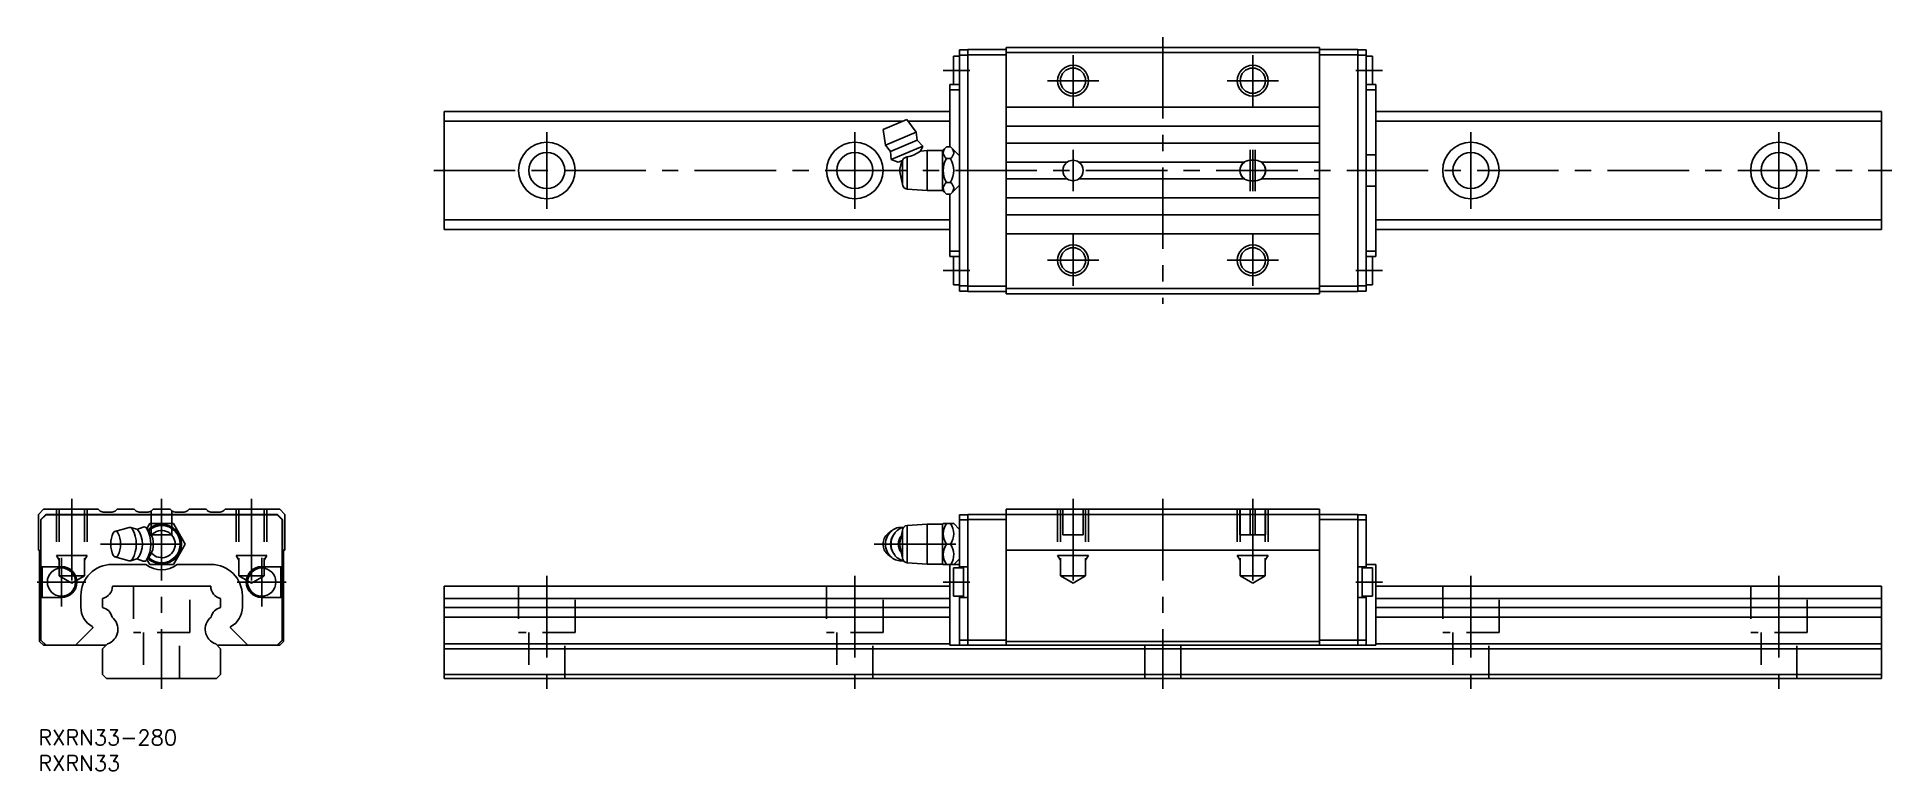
# Model space of a CAD drawing. Extents: x 0 to 361, y -8 to 135.
import ezdxf

# ---------------------------------------------------------------- set-up
doc = ezdxf.new("R2010")
doc.units = 0
doc.header["$LTSCALE"] = 0.5
doc.linetypes.add('CENTER', pattern=[50.8, 31.75, -6.35, 6.35, -6.35])
doc.linetypes.add('DASHED', pattern=[19.05, 12.7, -6.35])
for name, color, linetype in [('MSM_CENTER', 1, 'CENTER'), ('MSM_CONTINUOUS', 7, 'CONTINUOUS'), ('MSM_DASHED', 4, 'DASHED'), ('MSM_NARROW', 5, 'CONTINUOUS'), ('MSM_PART_NUMBER', 7, 'CONTINUOUS')]:
    doc.layers.add(name, color=color, linetype=linetype)
doc.styles.get("Standard").update_dxf_attribs({"font": 'txt.shx', "height": 2, "bigfont": 'bigfont.shx'})

# ---------------------------------------------------------------- blocks, each defined once
blk = doc.blocks.new('*U65')
at = {"layer": 'MSM_PART_NUMBER'}
blk.add_text('RXRN33-280', height=3, dxfattribs=at).set_placement((0, -3))
blk = doc.blocks.new('*U66')
at = {"layer": 'MSM_PART_NUMBER'}
blk.add_text('RXRN33', height=3, dxfattribs=at).set_placement((0, -8))

msp = doc.modelspace()

# ---------------------------------------------------------------- linework, layer by layer
at = {"layer": 'MSM_CENTER'}
for p, q in [((219.02, 135), (219.02, 83)), ((201.52, 121.5), (201.52, 131.5)), ((236.52, 121.5), (236.52, 131.5)), ((176.22, 128.5), (181.42, 128.5)), ((196.52, 126.5), (206.52, 126.5)), ((231.52, 126.5), (241.52, 126.5)), ((261.82, 128.5), (256.62, 128.5)), ((99.02, 116.5), (99.02, 101.5)), ((159.02, 116.5), (159.02, 101.5)), ((279.02, 116.5), (279.02, 101.5)), ((339.02, 116.5), (339.02, 101.5)), ((201.52, 113), (201.52, 105)), ((236.02, 113), (236.02, 105)), ((236.52, 113), (236.52, 105)), ((237.02, 113), (237.02, 105)), ((77.02, 109), (361.02, 109)), ((201.52, 86.5), (201.52, 96.5)), ((236.52, 86.5), (236.52, 96.5)), ((196.52, 91.5), (206.52, 91.5)), ((231.52, 91.5), (241.52, 91.5)), ((176.22, 89.5), (181.42, 89.5)), ((261.82, 89.5), (256.62, 89.5)), ((6.5, 45), (6.5, 26.58)), ((24, 45), (24, 8)), ((41.5, 45), (41.5, 26.58)), ((201.52, 45), (201.52, 26.58)), ((219.02, 45), (219.02, 8)), ((236.52, 45), (236.52, 26.58)), ((12.1, 36.2), (30.61, 36.2)), ((162.82, 36.2), (181.42, 36.2)), ((4.5, 24.05), (4.5, 33.55)), ((43.5, 24.05), (43.5, 33.55)), ((99.02, 30), (99.02, 8)), ((159.02, 30), (159.02, 8)), ((279.02, 30), (279.02, 8)), ((339.02, 30), (339.02, 8)), ((-0.25, 28.8), (9.25, 28.8)), ((38.75, 28.8), (48.25, 28.8)), ((176.22, 28.8), (181.42, 28.8)), ((261.82, 28.8), (256.62, 28.8))]:
    msp.add_line(p, q, dxfattribs=at)
at = {"layer": 'MSM_CONTINUOUS'}
for p, q in [((178.22, 131.25), (178.22, 125.75)), ((179.42, 131.25), (178.22, 131.25)), ((179.42, 85.5), (179.42, 132.5)), ((181.02, 132.5), (179.42, 132.5)), ((181.02, 131.5), (179.42, 131.5)), ((181.02, 85.45), (181.02, 132.55)), ((181.02, 132.55), (188.52, 132.55)), ((181.02, 131.55), (188.52, 131.55)), ((188.52, 85), (188.52, 133)), ((188.52, 133), (249.52, 133)), ((188.52, 132), (249.52, 132)), ((249.52, 85), (249.52, 133)), ((257.02, 132.55), (249.52, 132.55)), ((257.02, 131.55), (249.52, 131.55)), ((257.02, 132.55), (257.02, 85.45)), ((257.02, 132.5), (258.62, 132.5)), ((257.02, 131.5), (258.62, 131.5)), ((258.62, 132.5), (258.62, 85.5)), ((259.82, 131.25), (258.62, 131.25)), ((259.82, 131.25), (259.82, 125.75)), ((178.22, 125.78), (177.52, 125.78)), ((177.52, 113.61), (177.52, 125.78)), ((179.42, 124.73), (177.52, 124.73)), ((178.22, 125.75), (179.42, 125.75)), ((258.62, 125.75), (259.82, 125.75)), ((258.62, 124.73), (260.52, 124.73)), ((259.82, 125.78), (260.52, 125.78)), ((260.52, 92.22), (260.52, 125.78)), ((79.02, 120.5), (177.52, 120.5)), ((79.02, 120.5), (79.02, 97.5)), ((188.52, 121.35), (249.52, 121.35)), ((260.52, 120.5), (359.02, 120.5)), ((359.02, 120.5), (359.02, 97.5)), ((79.02, 118.59), (168.33, 118.59)), ((164.52, 116.97), (169.12, 118.92)), ((164.52, 116.97), (164.99, 113.91)), ((164.99, 113.91), (170.99, 116.46)), ((170.99, 116.46), (169.12, 118.92)), ((169.37, 118.59), (177.52, 118.59)), ((171.18, 114.91), (170.99, 116.46)), ((188.52, 117.65), (249.52, 117.65)), ((260.52, 118.59), (359.02, 118.59)), ((164.99, 113.91), (165.96, 112.69)), ((165.96, 112.69), (171.18, 114.91)), ((165.96, 112.69), (166.09, 111.12)), ((166.09, 111.12), (172.24, 113.73)), ((172.24, 113.73), (171.18, 114.91)), ((171.81, 112.79), (172.24, 113.73)), ((173.12, 112.88), (171.81, 112.8)), ((173.12, 105.13), (173.12, 112.88)), ((176.12, 112.88), (173.12, 112.88)), ((176.85, 113.61), (176.12, 112.88)), ((176.12, 105.13), (176.12, 112.88)), ((176.85, 113.61), (177.68, 113.61)), ((179.42, 111.88), (177.68, 113.61)), ((179.42, 112.04), (179.25, 112.04)), ((188.52, 114.35), (249.52, 114.35)), ((258.62, 112.04), (260.52, 112.04)), ((166.09, 111.12), (167.48, 110.62)), ((167.48, 110.62), (168.32, 110.98)), ((168.15, 110.9), (167.72, 109)), ((167.72, 109), (168.32, 106.35)), ((168.32, 106.35), (168.32, 110.98)), ((169.2, 105.36), (169.2, 111.63)), ((176.85, 111.31), (177.68, 111.31)), ((188.52, 110.65), (200.38, 110.65)), ((202.65, 110.65), (234.88, 110.65)), ((237.02, 111), (236.02, 111)), ((238.15, 110.65), (249.52, 110.65)), ((169.2, 105.36), (173.12, 105.13)), ((173.12, 105.13), (176.12, 105.13)), ((176.12, 105.13), (176.85, 104.39)), ((176.85, 106.69), (177.68, 106.69)), ((177.68, 104.39), (179.42, 106.13)), ((179.42, 105.96), (179.25, 105.96)), ((188.52, 107.35), (200.38, 107.35)), ((202.65, 107.35), (234.88, 107.35)), ((236.02, 107), (237.02, 107)), ((238.15, 107.35), (249.52, 107.35)), ((258.62, 105.96), (260.52, 105.96)), ((176.85, 104.39), (177.68, 104.39)), ((177.52, 92.22), (177.52, 104.39)), ((188.52, 103.65), (249.52, 103.65)), ((79.02, 99.42), (177.52, 99.42)), ((188.52, 100.35), (249.52, 100.35)), ((260.52, 99.42), (359.02, 99.42)), ((79.02, 97.5), (177.52, 97.5)), ((188.52, 96.65), (249.52, 96.65)), ((260.52, 97.5), (359.02, 97.5)), ((179.42, 93.27), (177.52, 93.27)), ((178.22, 92.22), (177.52, 92.22)), ((178.22, 92.25), (178.22, 86.75)), ((179.42, 92.25), (178.22, 92.25)), ((258.62, 93.27), (260.52, 93.27)), ((259.82, 92.25), (258.62, 92.25)), ((259.82, 92.25), (259.82, 86.75)), ((259.82, 92.22), (260.52, 92.22)), ((178.22, 86.75), (179.42, 86.75)), ((258.62, 86.75), (259.82, 86.75)), ((181.02, 86.5), (179.42, 86.5)), ((181.02, 85.5), (179.42, 85.5)), ((181.02, 86.45), (188.52, 86.45)), ((181.02, 85.45), (188.52, 85.45)), ((188.52, 86), (249.52, 86)), ((188.52, 85), (249.52, 85)), ((257.02, 86.45), (249.52, 86.45)), ((257.02, 85.45), (249.52, 85.45)), ((257.02, 86.5), (258.62, 86.5)), ((257.02, 85.5), (258.62, 85.5)), ((1, 43), (0, 42)), ((0, 42), (0, 35)), ((1.45, 42), (0.45, 41)), ((0.45, 41), (0.45, 17.5)), ((1.5, 41.9), (0.5, 40.9)), ((0.5, 40.9), (0.5, 31.8)), ((11.65, 43), (1, 43)), ((46.55, 42), (1.45, 42)), ((46.5, 41.9), (1.5, 41.9)), ((11.91, 42.74), (11.65, 43)), ((14.39, 42.45), (12.61, 42.45)), ((15.35, 43), (15.09, 42.74)), ((18.65, 43), (15.35, 43)), ((18.91, 42.74), (18.65, 43)), ((21.39, 42.45), (19.61, 42.45)), ((21.69, 40.19), (21.13, 39.22)), ((26.31, 40.19), (21.69, 40.19)), ((22.35, 43), (22.09, 42.74)), ((25.65, 43), (22.35, 43)), ((25.91, 42.74), (25.65, 43)), ((28.61, 36.2), (26.31, 40.19)), ((28.39, 42.45), (26.61, 42.45)), ((29.35, 43), (29.09, 42.74)), ((32.65, 43), (29.35, 43)), ((32.91, 42.74), (32.65, 43)), ((35.39, 42.45), (33.61, 42.45)), ((36.35, 43), (36.09, 42.74)), ((47, 43), (36.35, 43)), ((47.5, 40.9), (46.5, 41.9)), ((47.55, 41), (46.55, 42)), ((48, 42), (47, 43)), ((47.5, 31.8), (47.5, 40.9)), ((47.55, 17.5), (47.55, 41)), ((48, 35), (48, 42)), ((173.12, 40.07), (169.2, 39.84)), ((169.2, 32.56), (169.2, 39.84)), ((176.12, 40.07), (173.12, 40.07)), ((173.12, 32.32), (173.12, 40.07)), ((176.24, 40.19), (176.12, 40.07)), ((176.12, 32.32), (176.12, 40.07)), ((178.3, 40.19), (176.24, 40.19)), ((179.42, 39.07), (178.3, 40.19)), ((181.02, 41.9), (179.42, 41.9)), ((179.42, 31.55), (179.42, 41.9)), ((181.02, 40.9), (179.42, 40.9)), ((181.02, 16.5), (181.02, 42)), ((181.02, 42), (257.02, 42)), ((181.02, 41), (188.52, 41)), ((188.52, 43), (249.52, 43)), ((188.52, 16.5), (188.52, 43)), ((249.52, 16.5), (249.52, 43)), ((257.02, 41), (249.52, 41)), ((257.02, 42), (257.02, 16.5)), ((257.02, 41.9), (258.62, 41.9)), ((257.02, 40.9), (258.62, 40.9)), ((258.62, 41.9), (258.62, 31.55)), ((14.92, 38.68), (17.68, 39.44)), ((17.98, 39.44), (19.34, 39.02)), ((19.2, 39.06), (20.39, 39.5)), ((21.06, 39.31), (21.91, 38.21)), ((26.31, 32.2), (28.61, 36.2)), ((166.2, 38.82), (165.44, 38.21)), ((166.72, 38.23), (166.5, 37.93)), ((168.32, 38.85), (167.72, 36.2)), ((167.72, 36.2), (168.32, 33.55)), ((168.32, 33.55), (168.32, 38.85)), ((176.85, 36.2), (177.68, 36.2)), ((0, 35), (0.25, 35)), ((0.25, 35), (0.25, 17.25)), ((14.92, 33.72), (17.68, 32.96)), ((17.98, 32.96), (19.34, 33.38)), ((19.2, 33.34), (20.39, 32.9)), ((21.06, 33.09), (21.91, 34.19)), ((21.13, 33.18), (21.69, 32.2)), ((47.75, 17.25), (47.75, 35)), ((47.75, 35), (48, 35)), ((165.44, 34.19), (166.2, 33.58)), ((166.5, 34.47), (166.72, 34.17)), ((169.2, 32.56), (173.12, 32.32)), ((178.32, 32.23), (179.42, 33.32)), ((188.52, 35), (249.52, 35)), ((0.5, 31.8), (4.5, 31.8)), ((0.75, 31.8), (0.75, 25.8)), ((20.96, 32.23), (14.37, 32.23)), ((21.69, 32.2), (26.31, 32.2)), ((33.63, 32.23), (27.04, 32.23)), ((43.5, 31.8), (47.5, 31.8)), ((47.25, 25.8), (47.25, 31.8)), ((173.12, 32.32), (176.12, 32.32)), ((176.12, 32.32), (176.24, 32.2)), ((176.24, 32.2), (177.52, 32.2)), ((177.52, 16.5), (177.52, 32.23)), ((179.42, 32.23), (177.52, 32.23)), ((180.22, 31.55), (178.22, 31.55)), ((178.22, 31.55), (178.22, 26.05)), ((181.02, 31.8), (179.42, 31.8)), ((180.22, 25.8), (180.22, 31.8)), ((257.02, 31.8), (258.62, 31.8)), ((257.82, 25.8), (257.82, 31.8)), ((259.82, 31.55), (257.82, 31.55)), ((258.62, 32.23), (260.52, 32.23)), ((259.82, 31.55), (259.82, 26.05)), ((260.52, 16.5), (260.52, 32.23)), ((4.5, 25.8), (0.5, 25.8)), ((0.5, 25.8), (0.5, 17.5)), ((8.27, 26.13), (8.27, 23.9)), ((12.5, 25.57), (12.5, 23.85)), ((33.58, 28), (14.42, 28)), ((35.5, 23.85), (35.5, 25.57)), ((39.73, 23.9), (39.73, 26.13)), ((47.5, 25.8), (43.5, 25.8)), ((47.5, 17.5), (47.5, 25.8)), ((79.02, 10), (79.02, 28)), ((79.02, 28), (177.52, 28)), ((79.02, 25.57), (177.52, 25.57)), ((178.22, 26.05), (180.22, 26.05)), ((179.42, 16.5), (179.42, 26.05)), ((181.02, 25.8), (179.42, 25.8)), ((257.02, 25.8), (258.62, 25.8)), ((257.82, 26.05), (259.82, 26.05)), ((258.62, 26.05), (258.62, 16.5)), ((260.52, 28), (359.02, 28)), ((260.52, 25.57), (359.02, 25.57)), ((359.02, 10), (359.02, 28)), ((79.02, 23.85), (177.52, 23.85)), ((79.02, 21.96), (177.52, 21.96)), ((260.52, 23.85), (359.02, 23.85)), ((260.52, 21.96), (359.02, 21.96)), ((10.54, 19.82), (7.22, 16.5)), ((40.78, 16.5), (37.46, 19.82)), ((0.25, 17.25), (1, 16.5)), ((0.45, 17.5), (1.45, 16.5)), ((0.5, 17.5), (1.5, 16.5)), ((1, 16.5), (13.2, 16.5)), ((13.46, 16.76), (12.5, 15.8)), ((12.5, 15.8), (12.5, 10.8)), ((35.5, 15.8), (34.54, 16.76)), ((34.8, 16.5), (47, 16.5)), ((35.5, 10.8), (35.5, 15.8)), ((46.5, 16.5), (47.5, 17.5)), ((46.55, 16.5), (47.55, 17.5)), ((47, 16.5), (47.75, 17.25)), ((79.02, 16.76), (177.52, 16.76)), ((79.02, 15.8), (359.02, 15.8)), ((177.52, 16.5), (260.52, 16.5)), ((188.52, 17.5), (179.42, 17.5)), ((188.52, 17.25), (249.52, 17.25)), ((249.52, 17.5), (258.62, 17.5)), ((260.52, 16.76), (359.02, 16.76)), ((12.5, 10.8), (13.3, 10)), ((13.3, 10), (34.7, 10)), ((34.7, 10), (35.5, 10.8)), ((79.02, 10.8), (359.02, 10.8)), ((79.02, 10), (359.02, 10))]:
    msp.add_line(p, q, dxfattribs=at)
for centre, radius in [((201.52, 126.5), 2.46), ((236.52, 126.5), 2.46), ((99.02, 109), 5.5), ((99.02, 109), 3.5), ((159.02, 109), 5.5), ((159.02, 109), 3.5), ((279.02, 109), 5.5), ((279.02, 109), 3.5), ((339.02, 109), 5.5), ((339.02, 109), 3.5), ((201.52, 91.5), 2.46), ((236.52, 91.5), 2.46), ((4.5, 28.8), 2.75), ((43.5, 28.8), 2.75)]:
    msp.add_circle(centre, radius, dxfattribs=at)
for centre, radius, start, end in [((167.72, 118.46), 6.98, 282.1929, 305.7397), ((177.37, 112.46), 1.13, 147.819, 187.1039), ((178.11, 112.75), 1.91, 193.1567, 228.9785), ((178.75, 111.64), 2.74, 133.9659, 148.8452), ((175.78, 111.64), 2.74, 31.1548, 46.0341), ((176.42, 112.75), 1.91, 311.0215, 346.8433), ((177.16, 112.46), 1.13, 352.8961, 32.181), ((168.87, 110.89), 0.562, 115.2772, 171.3048), ((169.61, 109.83), 1.85, 102.9083, 121.9335), ((180.87, 109), 4.64, 150.1609, 209.8391), ((173.66, 109), 4.63, 330.148, 29.852), ((201.52, 109), 2, 124.4115, 235.5885), ((201.52, 108.98), 2.02, 55.9235, 124.0765), ((201.52, 109), 2, 304.4115, 55.5885), ((236.02, 109), 2, 90, 270), ((236.02, 109), 2, 124.4115, 235.5885), ((237.02, 109), 2, 270, 90), ((237.02, 109), 2, 304.4115, 55.5885), ((169.32, 106.35), 1, 180.0008, 263.2233), ((177.37, 105.55), 1.13, 172.8961, 212.181), ((178.11, 105.25), 1.91, 131.0215, 166.8433), ((178.75, 106.36), 2.74, 211.1548, 226.0341), ((176.42, 105.25), 1.91, 13.1567, 48.9785), ((175.78, 106.36), 2.74, 313.9659, 328.8452), ((177.16, 105.55), 1.13, 327.819, 7.1039), ((201.52, 109.02), 2.02, 235.9235, 304.0765), ((12.61, 43.45), 1, 225, 270), ((14.39, 43.45), 1, 270, 315), ((19.61, 43.45), 1, 225, 270), ((24, 36.2), 3.88, 226.0602, 133.9398), ((21.39, 43.45), 1, 270, 315), ((24, 36.2), 3.64, 225.6043, 134.3957), ((26.61, 43.45), 1, 225, 270), ((28.39, 43.45), 1, 270, 315), ((33.61, 43.45), 1, 225, 270), ((35.39, 43.45), 1, 270, 315), ((169.32, 38.85), 1, 96.7767, 179.9992), ((179.8, 38.2), 3.56, 145.854, 214.146), ((174.73, 38.2), 3.56, 325.854, 34.146), ((19.19, 36.2), 5.1, 154.2008, 205.7992), ((15.05, 38.21), 0.495, 25.5518, 154.4482), ((10.91, 36.2), 5.1, 334.2008, 25.7992), ((17.82, 38.93), 0.525, 29.5122, 105.3259), ((12.99, 36.2), 6.08, 330.505, 29.495), ((15.66, 36.2), 4.63, 322.579, 37.421), ((20.6, 38.95), 0.589, 27.8192, 110.3634), ((15.47, 36.2), 6.41, 331.842, 28.158), ((17.85, 36.2), 4.53, 333.67, 26.33), ((24, 36.2), 2.65, 222.2176, 137.7824), ((167.15, 36.2), 2.63, 130.355, 229.645), ((168.42, 36.2), 3.43, 130.355, 229.645), ((169, 36.2), 3.03, 145.2761, 214.7239), ((169.66, 36.2), 3.57, 145.2761, 214.7239), ((167.99, 36.66), 2.8, 81.8372, 129.6272), ((169.2, 36.55), 2.99, 102.9, 145.7765), ((169.87, 36.2), 2.39, 138.8314, 221.1686), ((179.8, 34.2), 3.56, 145.854, 214.146), ((174.73, 34.2), 3.56, 326.3389, 34.146), ((15.05, 34.19), 0.495, 205.5521, 334.4479), ((17.82, 33.47), 0.525, 254.6741, 330.4878), ((20.6, 33.45), 0.589, 249.6365, 332.1807), ((167.99, 35.74), 2.8, 230.3728, 278.1628), ((169.2, 35.85), 2.99, 214.2235, 257.1), ((169.32, 33.55), 1, 180.0008, 263.2233), ((4.5, 28.8), 3, 270, 90), ((14.37, 26.13), 6.1, 90, 180), ((24, 36.2), 5, 232.5609, 307.4391), ((33.63, 26.13), 6.1, 0, 90), ((43.5, 28.8), 3, 90, 270), ((11.92, 28), 2.5, 283.5327, 359.9864), ((36.08, 28), 2.5, 180.0136, 256.4673), ((12.57, 23.9), 4.3, 180, 241.1141), ((11.92, 21.42), 2.5, 12.4795, 76.4909), ((12.5, 19.6), 3, 288.5944, 51.7585), ((35.5, 19.6), 3, 128.2415, 251.4056), ((36.08, 21.42), 2.5, 103.5091, 167.5205), ((35.43, 23.9), 4.3, 298.8859, 0), ((10.4, 19.96), 0.2, 314.9996, 61.1156), ((37.6, 19.96), 0.2, 118.8844, 225.0004)]:
    msp.add_arc(centre, radius, start, end, dxfattribs=at)
at = {"layer": 'MSM_DASHED'}
for p, q in [((3.5, 43), (3.5, 34)), ((4.04, 43), (4.04, 30)), ((8.96, 43), (8.96, 30)), ((9.5, 43), (9.5, 34)), ((22, 42.66), (22, 38)), ((26, 38), (26, 42.66)), ((38.5, 43), (38.5, 34)), ((39.04, 43), (39.04, 30)), ((43.96, 43), (43.96, 30)), ((44.5, 43), (44.5, 34)), ((198.52, 43), (198.52, 34)), ((199.06, 43), (199.06, 30)), ((199.52, 43), (199.52, 38)), ((203.52, 38), (203.52, 43)), ((203.97, 43), (203.97, 30)), ((204.52, 43), (204.52, 34)), ((233.52, 43), (233.52, 34)), ((234.02, 43), (234.02, 38)), ((234.06, 43), (234.06, 30)), ((236.02, 38), (236.02, 43)), ((237.02, 38), (237.02, 43)), ((238.97, 43), (238.97, 30)), ((239.02, 38), (239.02, 43)), ((239.52, 43), (239.52, 34)), ((26, 38), (22, 38)), ((203.52, 38), (199.52, 38)), ((234.02, 38), (239.02, 38)), ((3.5, 34), (9.5, 34)), ((3.5, 34), (4.04, 33.06)), ((9.5, 34), (8.96, 33.06)), ((38.5, 34), (44.5, 34)), ((38.5, 34), (39.04, 33.06)), ((44.5, 34), (43.96, 33.06)), ((198.52, 34), (204.52, 34)), ((198.52, 34), (199.06, 33.06)), ((204.52, 34), (203.97, 33.06)), ((233.52, 34), (239.52, 34)), ((233.52, 34), (234.06, 33.06)), ((239.52, 34), (238.97, 33.06)), ((4.04, 30), (8.96, 30)), ((4.04, 30), (6.5, 28.58)), ((8.96, 30), (6.5, 28.58)), ((39.04, 30), (43.96, 30)), ((39.04, 30), (41.5, 28.58)), ((43.96, 30), (41.5, 28.58)), ((199.06, 30), (203.97, 30)), ((199.06, 30), (201.52, 28.58)), ((203.97, 30), (201.52, 28.58)), ((234.06, 30), (238.97, 30)), ((234.06, 30), (236.52, 28.58)), ((238.97, 30), (236.52, 28.58)), ((18.5, 28), (18.5, 19)), ((29.5, 19), (29.5, 28)), ((93.52, 28), (93.52, 19)), ((104.52, 19), (104.52, 28)), ((153.52, 28), (153.52, 19)), ((164.52, 19), (164.52, 28)), ((273.52, 28), (273.52, 19)), ((284.52, 19), (284.52, 28)), ((333.52, 28), (333.52, 19)), ((344.52, 19), (344.52, 28)), ((29.5, 19), (18.5, 19)), ((20.5, 19), (20.5, 10)), ((27.5, 10), (27.5, 19)), ((104.52, 19), (93.52, 19)), ((95.52, 19), (95.52, 10)), ((102.52, 10), (102.52, 19)), ((164.52, 19), (153.52, 19)), ((155.52, 19), (155.52, 10)), ((162.52, 10), (162.52, 19)), ((284.52, 19), (273.52, 19)), ((275.52, 19), (275.52, 10)), ((282.52, 10), (282.52, 19)), ((344.52, 19), (333.52, 19)), ((335.52, 19), (335.52, 10)), ((342.52, 10), (342.52, 19)), ((215.52, 16.5), (215.52, 10)), ((222.52, 10), (222.52, 16.5))]:
    msp.add_line(p, q, dxfattribs=at)
at = {"layer": 'MSM_NARROW'}
for centre in [(201.52, 126.5), (236.52, 126.5), (201.52, 91.5), (236.52, 91.5)]:
    msp.add_circle(centre, 3, dxfattribs=at)

# ---------------------------------------------------------------- block references
at = {"layer": 'MSM_CONTINUOUS'}
for name in ['*U65', '*U66']:
    msp.add_blockref(name, (0, 0), dxfattribs=at)

doc.saveas('drawing.dxf')
